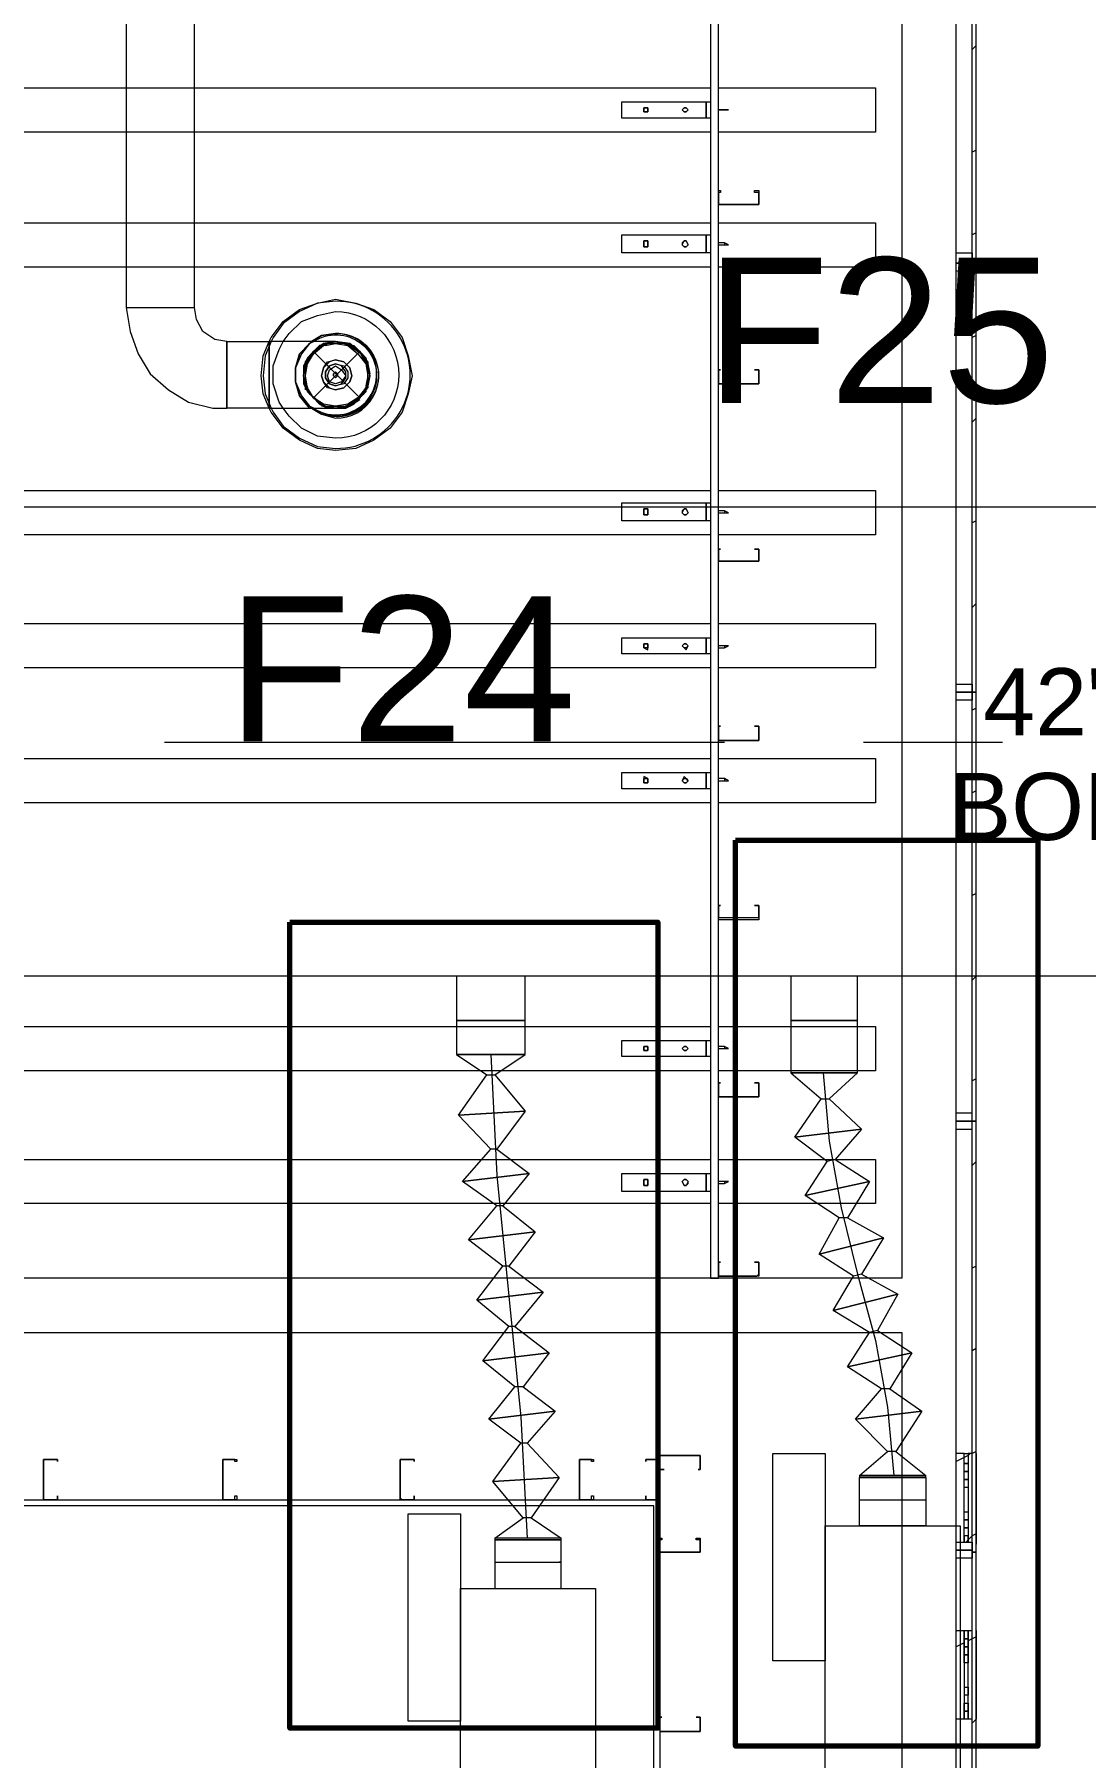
# Model space of a CAD drawing. Header units: metres. Extents: x 29 to 268, y -7 to 151.
# Drawn here: x 78.145 to 80.537, y 40.898 to 44.819 of the extents above; entities that cross this region are included whole.
import ezdxf

# ---------------------------------------------------------------- set-up
doc = ezdxf.new("R2010")
doc.units = ezdxf.units.M
doc.layers.add('HVAC - Ductos', color=5, linetype='Continuous', lineweight=50)
doc.layers.add('PDF2_Geometry', color=7, linetype='Continuous', true_color=0xaaaaaa)
doc.layers.add('PDF2_Text', color=7, linetype='Continuous')
doc.styles.add('PDF Arial-BoldMT-Identity-H', font='arial.ttf')
doc.styles.add('PDF Helvetica', font='')
doc.styles.get('PDF Helvetica').set_extended_font_data('Helvetica')

msp = doc.modelspace()

# ---------------------------------------------------------------- linework, layer by layer
at = {"layer": 'HVAC - Ductos', "lineweight": 0}
for points in [[(78.3539, 46.7597), (78.3539, 44.1976), (78.3585, 44.1976), (78.3677, 44.1976), (78.3769, 44.1976), (78.3952, 44.1976), (78.4135, 44.1976), (78.4319, 44.1976), (78.4502, 44.1976), (78.4685, 44.1976), (78.4869, 44.1976), (78.496, 44.1976), (78.5052, 44.1976), (78.5097, 44.1976), (78.5097, 46.7597)], [(78.3539, 44.1976), (78.3631, 44.1426), (78.3815, 44.0922), (78.4089, 44.0464), (78.4502, 44.0096), (78.496, 43.9822), (78.551, 43.9684), (78.5831, 43.9684)], [(78.3539, 44.1976), (78.3585, 44.1976), (78.3677, 44.1976), (78.3769, 44.1976), (78.3952, 44.1976), (78.4135, 44.1976), (78.4319, 44.1976)], [(78.4319, 44.1976), (78.4502, 44.1976), (78.4685, 44.1976), (78.4869, 44.1976), (78.496, 44.1976), (78.5052, 44.1976), (78.5097, 44.1976)], [(78.5831, 44.1197), (78.5556, 44.1242), (78.5281, 44.1426), (78.5143, 44.1701), (78.5097, 44.1976)], [(78.5831, 44.1197), (78.5831, 44.1151), (78.5831, 44.1105), (78.5831, 44.0968), (78.5831, 44.083), (78.5831, 44.0647), (78.5831, 44.0418)], [(78.6793, 43.9684), (78.6656, 44.0005), (78.661, 44.0418), (78.6656, 44.0876), (78.6793, 44.1197)], [(78.6839, 44.1197), (78.6702, 44.0876), (78.6656, 44.0418), (78.6702, 44.0005), (78.6839, 43.9684)], [(78.8306, 44.1197), (78.826, 44.1197), (78.8077, 44.1197), (78.7802, 44.1197), (78.7389, 44.1197), (78.6977, 44.1197), (78.6793, 44.1197), (78.6793, 44.1151), (78.6793, 44.1105), (78.6793, 44.0968), (78.6793, 44.083), (78.6793, 44.0647), (78.6793, 44.0418), (78.6793, 44.0234), (78.6793, 44.0051), (78.6793, 43.9914), (78.6793, 43.9776), (78.6793, 43.9684), (78.7252, 43.9684), (78.7619, 43.9684), (78.7939, 43.9684), (78.8169, 43.9684), (78.8306, 43.9684)], [(78.6793, 43.9684), (78.6793, 43.9776), (78.6793, 43.9914), (78.6793, 44.0051), (78.6793, 44.0234), (78.6793, 44.0418), (78.6793, 44.0647), (78.6793, 44.083), (78.6793, 44.0968), (78.6793, 44.1105), (78.6793, 44.1151), (78.6793, 44.1197)], [(78.7115, 43.9684), (78.7023, 43.9822), (78.6885, 44.0234), (78.6885, 44.0647), (78.7023, 44.1014), (78.7115, 44.1197)], [(78.7619, 44.0738), (78.7802, 44.0968), (78.7619, 44.0738), (78.7619, 44.0693), (78.7573, 44.0418), (78.7619, 44.0234), (78.7665, 44.0051), (78.7802, 43.9914), (78.7939, 43.9776), (78.8123, 43.973), (78.8306, 43.9684), (78.8489, 43.973), (78.8673, 43.9776), (78.8856, 43.9914), (78.8948, 44.0051), (78.9039, 44.0234), (78.9039, 44.0418), (78.9039, 44.0647), (78.8948, 44.0784), (78.8856, 44.0968), (78.8673, 44.1059), (78.8489, 44.1151), (78.8306, 44.1151), (78.8123, 44.1151), (78.826, 44.1197), (78.8306, 44.1197), (78.8535, 44.1151), (78.8719, 44.1105), (78.8856, 44.0968), (78.8994, 44.083), (78.9039, 44.0647), (78.9085, 44.0418)], [(78.8123, 44.1151), (78.7939, 44.1105)], [(78.7939, 44.1059), (78.8123, 44.1151)], [(78.7985, 44.1105), (78.8031, 44.1151), (78.8077, 44.1151)], [(78.8077, 44.1105), (78.8306, 44.1151), (78.8581, 44.1105)], [(78.826, 44.1197), (78.8306, 44.1197), (78.8535, 44.1151), (78.8581, 44.1151), (78.8627, 44.1151), (78.8627, 44.1105), (78.8719, 44.1105), (78.8856, 44.0968), (78.8994, 44.083), (78.8994, 44.0738), (78.9039, 44.0738), (78.9039, 44.0693), (78.9039, 44.0647), (78.9085, 44.0418), (78.9039, 44.0234), (78.9039, 44.0142)], [(78.8627, 43.9776), (78.8856, 43.9914), (78.8994, 44.0142), (78.9039, 44.0142), (78.9085, 44.0418), (78.9039, 44.0738), (78.8856, 44.0968), (78.8627, 44.1151), (78.8306, 44.1197), (78.8581, 44.1151), (78.8627, 44.1105), (78.8856, 44.0968), (78.8994, 44.0738), (78.9039, 44.0693), (78.9085, 44.0464)], [(78.8306, 44.1197), (78.8306, 44.1197)], [(78.8581, 44.1151), (78.8627, 44.1151), (78.8627, 44.1105)], [(78.7665, 44.083), (78.7573, 44.0647)], [(78.7619, 44.0647), (78.7665, 44.0784)], [(78.7619, 44.0738), (78.7619, 44.0738)], [(78.7665, 44.0738), (78.7802, 44.0968), (78.8031, 44.1105)], [(78.7802, 44.0968), (78.7665, 44.083)], [(78.7665, 44.0784), (78.7802, 44.0968)], [(78.7939, 44.1105), (78.7802, 44.0968)], [(78.7802, 44.0968), (78.7939, 44.1059)], [(78.8627, 44.1105), (78.8856, 44.0968), (78.8994, 44.0738)], [(78.8994, 44.0738), (78.9039, 44.0738), (78.9039, 44.0693)], [(78.5831, 44.0418), (78.5831, 44.0234), (78.5831, 44.0051), (78.5831, 43.9914), (78.5831, 43.9776), (78.5831, 43.9684)], [(78.7573, 44.0647), (78.7573, 44.0418)], [(78.7573, 44.0418), (78.7619, 44.0647)], [(78.7619, 44.0096), (78.7619, 44.0142), (78.7619, 44.0188), (78.7573, 44.0418), (78.7573, 44.0234), (78.7665, 44.0051), (78.7802, 43.9914), (78.7939, 43.9776), (78.8123, 43.9684), (78.826, 43.9684), (78.8306, 43.9684), (78.8535, 43.9684), (78.8719, 43.9776), (78.8856, 43.9914), (78.8994, 44.0051), (78.9039, 44.0234), (78.9085, 44.0418), (78.9039, 44.0188)], [(78.8994, 44.0693), (78.9039, 44.0418), (78.8994, 44.0188)], [(78.8031, 43.9776), (78.7802, 43.9914), (78.7665, 44.0142)], [(78.8994, 44.0142), (78.8994, 44.0051), (78.8856, 43.9914), (78.8719, 43.9776), (78.8627, 43.973), (78.8581, 43.973), (78.8535, 43.9684), (78.8306, 43.9684), (78.826, 43.9684)], [(78.8994, 44.0096), (78.8856, 43.9914), (78.9039, 44.0142)], [(78.8856, 43.9868), (78.8627, 43.973), (78.8581, 43.973), (78.8306, 43.9684), (78.8077, 43.973), (78.8031, 43.973), (78.7985, 43.973)], [(78.8306, 43.9684), (78.8031, 43.973), (78.8306, 43.9684)], [(78.8581, 43.973), (78.8306, 43.9684), (78.8627, 43.973), (78.8856, 43.9914)], [(78.8627, 43.973), (78.8581, 43.973)], [(79.8665, 42.6759), (79.8665, 42.5751), (79.8756, 42.5751), (79.8893, 42.5751), (79.9031, 42.5751), (79.9215, 42.5751), (79.9398, 42.5751), (79.9627, 42.5751), (79.9811, 42.5751), (79.9948, 42.5751), (80.0085, 42.5751), (80.0131, 42.5751), (80.0177, 42.5751), (80.0177, 42.6759)], [(79.8711, 42.6759), (79.8711, 42.6759)], [(79.8985, 42.6759), (79.8939, 42.6759), (79.8893, 42.6759), (79.8802, 42.6759), (79.8756, 42.6759)], [(79.9169, 42.6759), (79.9077, 42.6759), (79.9031, 42.6759)], [(79.9581, 42.6759), (79.9398, 42.6759), (79.9261, 42.6759)], [(79.9765, 42.6759), (79.9719, 42.6759), (79.9673, 42.6759)], [(79.9902, 42.6759), (79.9811, 42.6759)], [(80.0039, 42.6759), (79.9994, 42.6759), (79.9948, 42.6759)], [(80.0131, 42.6759), (80.0085, 42.6759)], [(79.1927, 42.4513), (79.2615, 42.3688), (79.1102, 42.3596), (79.1744, 42.4513), (79.1927, 42.4513), (79.2615, 42.4972), (79.2615, 42.5751), (79.2569, 42.5751), (79.2477, 42.5751), (79.2385, 42.5751), (79.2202, 42.5751), (79.2019, 42.5751), (79.1835, 42.5751), (79.1652, 42.5751), (79.1469, 42.5751), (79.1285, 42.5751), (79.1148, 42.5751), (79.1102, 42.5751), (79.1056, 42.5751), (79.1056, 42.4972), (79.2615, 42.4972), (79.1056, 42.4972), (79.1744, 42.4513)], [(79.9535, 42.3963), (80.0269, 42.3276), (79.8756, 42.3093), (79.9352, 42.3963), (79.9535, 42.3963), (80.0177, 42.4559), (80.0177, 42.5751), (80.0131, 42.5751), (80.0085, 42.5751), (79.9948, 42.5751), (79.9811, 42.5751), (79.9627, 42.5751), (79.9398, 42.5751), (79.9215, 42.5751), (79.9031, 42.5751), (79.8893, 42.5751), (79.8756, 42.5751), (79.8665, 42.5751), (79.8665, 42.4559), (80.0177, 42.4559), (79.8665, 42.4559), (79.9352, 42.3963)], [(79.1835, 42.4972), (79.1973, 42.2222), (79.2248, 41.9472), (79.2523, 41.6722), (79.2661, 41.3971)], [(79.9398, 42.4559), (79.9535, 42.3001), (79.9811, 42.1488), (80.0177, 41.9976), (80.0589, 41.8463), (80.0865, 41.6951), (80.1002, 41.5392)], [(79.1973, 42.2817), (79.2706, 42.2267), (79.1193, 42.2084), (79.1835, 42.2817), (79.1102, 42.3596), (79.2615, 42.3688), (79.1973, 42.2817), (79.1835, 42.2817)], [(79.9673, 42.2588), (80.0452, 42.2084), (79.8985, 42.1763), (79.9489, 42.2542), (79.8756, 42.3093), (80.0269, 42.3276), (79.9673, 42.2588), (79.9489, 42.2542)], [(79.2111, 42.1534), (79.2843, 42.0938), (79.1331, 42.0755), (79.1973, 42.1534), (79.1193, 42.2084), (79.2706, 42.2267), (79.2111, 42.1534), (79.1973, 42.1534)], [(79.9948, 42.1259), (80.0773, 42.08), (79.9306, 42.0434), (79.9765, 42.1259), (79.8985, 42.1763), (80.0452, 42.2084), (79.9948, 42.1259), (79.9765, 42.1259)], [(79.2248, 42.0159), (79.3027, 41.9563), (79.1515, 41.938), (79.2111, 42.0159), (79.1331, 42.0755), (79.2843, 42.0938), (79.2248, 42.0159), (79.2111, 42.0159)], [(80.0269, 41.9976), (80.1094, 41.9517), (79.9627, 41.9151), (80.0085, 41.993), (79.9306, 42.0434), (80.0773, 42.08), (80.0269, 41.9976), (80.0085, 41.993)], [(79.2385, 41.8784), (79.3165, 41.8188), (79.1652, 41.8005), (79.2248, 41.8784), (79.1515, 41.938), (79.3027, 41.9563), (79.2385, 41.8784), (79.2248, 41.8784)], [(80.0635, 41.8693), (80.1415, 41.8188), (79.9948, 41.7867), (80.0452, 41.8647), (79.9627, 41.9151), (80.1094, 41.9517), (80.0635, 41.8693), (80.0452, 41.8647)], [(79.2569, 41.7409), (79.3302, 41.6859), (79.1789, 41.6676), (79.2385, 41.7409), (79.1652, 41.8005), (79.3165, 41.8188), (79.2569, 41.7409), (79.2385, 41.7409)], [(80.0911, 41.7363), (80.1644, 41.6859), (80.0131, 41.6676), (80.0727, 41.7363), (79.9948, 41.7867), (80.1415, 41.8188), (80.0911, 41.7363), (80.0727, 41.7363)], [(79.2661, 41.6126), (79.3393, 41.5346), (79.1881, 41.5255), (79.2523, 41.6126), (79.1789, 41.6676), (79.3302, 41.6859), (79.2661, 41.6126), (79.2523, 41.6126)], [(80.1048, 41.5943), (80.1735, 41.5392), (80.0223, 41.5392), (80.0865, 41.5943), (80.0131, 41.6676), (80.1644, 41.6859), (80.1048, 41.5943), (80.0865, 41.5943)], [(79.2752, 41.443), (79.3439, 41.3971), (79.1927, 41.3971), (79.2569, 41.443), (79.1881, 41.5255), (79.3393, 41.5346), (79.2752, 41.443), (79.2569, 41.443)], [(80.0223, 41.5392), (80.0269, 41.5392), (80.0452, 41.5392), (80.0681, 41.5392), (80.1002, 41.5392), (80.1277, 41.5392), (80.1507, 41.5392), (80.1689, 41.5392), (80.1735, 41.5392)], [(80.0223, 41.4843), (80.0269, 41.4843), (80.0315, 41.4843), (80.0452, 41.4843), (80.0589, 41.4843), (80.0773, 41.4843), (80.1002, 41.4843), (80.1185, 41.4843), (80.1369, 41.4843), (80.1507, 41.4843), (80.1644, 41.4843), (80.1735, 41.4843)], [(80.0452, 41.4843), (80.0635, 41.4843), (80.0773, 41.4843), (80.1002, 41.4843), (80.1185, 41.4843), (80.1369, 41.4843), (80.1507, 41.4843)], [(80.1598, 41.4843), (80.1644, 41.4843)], [(80.1735, 41.4843), (80.1735, 41.4843)], [(79.3439, 41.2826), (79.3439, 41.3421), (79.3439, 41.3926), (79.3439, 41.3971), (79.3393, 41.3971), (79.3211, 41.3971), (79.2981, 41.3971), (79.2661, 41.3971), (79.2385, 41.3971), (79.2111, 41.3971), (79.1973, 41.3971), (79.1927, 41.3971)], [(79.3439, 41.3971), (79.3393, 41.3971), (79.3211, 41.3971), (79.2981, 41.3971), (79.2661, 41.3971), (79.2385, 41.3971), (79.2111, 41.3971), (79.1973, 41.3971), (79.1927, 41.3971), (79.1927, 41.3926), (79.1973, 41.3926), (79.2156, 41.3926), (79.2385, 41.3926), (79.2661, 41.3926), (79.2935, 41.3926), (79.3211, 41.3926), (79.3348, 41.3926), (79.3439, 41.3926), (79.3348, 41.3926), (79.3211, 41.3926), (79.2935, 41.3926), (79.2661, 41.3926), (79.2385, 41.3926), (79.2156, 41.3926), (79.1973, 41.3926), (79.1927, 41.3926), (79.1927, 41.3421), (79.1927, 41.2826), (79.2019, 41.2826), (79.2156, 41.2826), (79.2293, 41.2826), (79.2477, 41.2826), (79.2661, 41.2826), (79.2843, 41.2826), (79.2981, 41.2826), (79.3165, 41.2826), (79.3256, 41.2826), (79.3348, 41.2826), (79.3393, 41.2826)], [(79.1927, 41.3421), (79.2019, 41.3421), (79.2156, 41.3421), (79.2293, 41.3421), (79.2477, 41.3421), (79.2661, 41.3421), (79.2889, 41.3421), (79.3073, 41.3421), (79.3211, 41.3421), (79.3348, 41.3421), (79.3393, 41.3421), (79.3439, 41.3421), (79.3393, 41.3421)], [(79.2156, 41.3421), (79.2293, 41.3421), (79.2477, 41.3421), (79.2661, 41.3421), (79.2843, 41.3421), (79.3027, 41.3421), (79.3211, 41.3421)]]:
    msp.add_lwpolyline(points, dxfattribs=at)
for points in [[(78.5831, 44.1197), (78.6793, 44.1197), (78.6839, 44.1288), (78.7115, 44.1655), (78.7481, 44.193), (78.7893, 44.2068), (78.8306, 44.2159), (78.8765, 44.2068), (78.9177, 44.193), (78.9543, 44.1655), (78.9819, 44.1288), (78.9956, 44.0876), (79.0048, 44.0418), (78.9956, 44.0005), (78.9819, 43.9593), (78.9543, 43.9226), (78.9177, 43.8951), (78.8765, 43.8768), (78.8306, 43.8722), (78.7893, 43.8768), (78.7481, 43.8951), (78.7115, 43.9226), (78.6839, 43.9593), (78.6793, 43.9684), (78.5831, 43.9684), (78.5831, 43.9776), (78.5831, 43.9914), (78.5831, 44.0051), (78.5831, 44.0234), (78.5831, 44.0418), (78.5831, 44.0647), (78.5831, 44.083), (78.5831, 44.0968), (78.5831, 44.1105), (78.5831, 44.1151)], [(78.7481, 43.9959), (78.7389, 44.028), (78.7389, 44.0601), (78.7481, 44.0922), (78.771, 44.1151), (78.7756, 44.1197), (78.771, 44.1151), (78.7802, 44.1197), (78.771, 44.1151), (78.7527, 44.0922), (78.7389, 44.0601), (78.7389, 44.028), (78.7527, 43.9959), (78.771, 43.973), (78.7802, 43.9684), (78.771, 43.973), (78.7527, 43.9959), (78.7389, 44.028), (78.7389, 44.0601), (78.7527, 44.0922), (78.771, 44.1151), (78.7481, 44.0922), (78.7389, 44.0601), (78.7389, 44.028), (78.7481, 43.9959), (78.771, 43.9684), (78.7756, 43.9684), (78.771, 43.9684)], [(78.8031, 43.9776), (78.7802, 43.9914), (78.7665, 44.0142), (78.7619, 44.0418), (78.7665, 44.0693), (78.7802, 44.0922), (78.8031, 44.1105), (78.8306, 44.1151), (78.8581, 44.1105), (78.881, 44.0922), (78.8994, 44.0693), (78.9039, 44.0418), (78.8994, 44.0142), (78.881, 43.9914), (78.8581, 43.9776), (78.8306, 43.973)], [(78.8306, 44.138), (78.7985, 44.1334), (78.7756, 44.1197), (78.7985, 44.1334)], [(78.8031, 44.1151), (78.7802, 44.0968), (78.8031, 44.1151), (78.8306, 44.1197)], [(78.7573, 44.0418), (78.7619, 44.0142), (78.7802, 43.9914), (78.8031, 43.973), (78.7802, 43.9914), (78.7619, 44.0142), (78.7573, 44.0418), (78.7619, 44.0738)], [(78.8169, 44.0142), (78.8306, 44.0096), (78.8123, 44.0142), (78.8031, 44.028), (78.7985, 44.0418), (78.8031, 44.0601), (78.8123, 44.0738), (78.8306, 44.0784), (78.8169, 44.0738), (78.8031, 44.0601), (78.7985, 44.0418), (78.8031, 44.028)], [(78.8489, 44.0738), (78.8306, 44.0784), (78.8489, 44.0738), (78.8627, 44.0601), (78.8673, 44.0418), (78.8627, 44.028), (78.8489, 44.0142), (78.8306, 44.0096), (78.8489, 44.0142), (78.8627, 44.028), (78.8673, 44.0418), (78.8627, 44.0601)], [(78.8169, 44.0234), (78.8306, 44.0188), (78.8169, 44.0234), (78.8077, 44.0372), (78.8077, 44.0509), (78.8169, 44.0647), (78.8306, 44.0693), (78.8169, 44.0647), (78.8077, 44.0509), (78.8077, 44.0372)], [(78.8169, 44.028), (78.8123, 44.0418), (78.8169, 44.0555), (78.8306, 44.0647), (78.8443, 44.0555), (78.8535, 44.0418), (78.8443, 44.028), (78.8306, 44.0234)], [(78.826, 44.0418), (78.8306, 44.0372), (78.826, 44.0418), (78.826, 44.0464), (78.8306, 44.0509), (78.826, 44.0464)], [(78.8443, 44.0647), (78.8306, 44.0693), (78.8489, 44.0647), (78.8581, 44.0509), (78.8581, 44.0372), (78.8489, 44.0234), (78.8306, 44.0188), (78.8443, 44.0234), (78.8535, 44.0372), (78.8535, 44.0509)], [(78.8352, 44.0464), (78.8306, 44.0509), (78.8352, 44.0464), (78.8352, 44.0418), (78.8306, 44.0372), (78.8352, 44.0418)], [(78.8994, 44.0096), (78.9039, 44.0142), (78.9039, 44.0188), (78.9039, 44.0142)], [(81.6357, 42.6759), (76.076, 42.6759), (76.076, 43.7438), (81.6357, 43.7438)], [(79.1056, 42.5751), (79.1102, 42.5751), (79.1148, 42.5751), (79.1285, 42.5751), (79.1469, 42.5751), (79.1652, 42.5751), (79.1835, 42.5751), (79.2019, 42.5751), (79.2202, 42.5751), (79.2385, 42.5751), (79.2477, 42.5751), (79.2569, 42.5751), (79.2615, 42.5751), (79.2615, 42.6759), (79.2569, 42.6759), (79.2477, 42.6759), (79.2385, 42.6759), (79.2202, 42.6759), (79.2019, 42.6759), (79.1835, 42.6759), (79.1652, 42.6759), (79.1469, 42.6759), (79.1285, 42.6759), (79.1148, 42.6759), (79.1102, 42.6759), (79.1056, 42.6759)], [(79.1056, 42.4972), (79.1102, 42.4972), (79.1148, 42.4972), (79.1285, 42.4972), (79.1469, 42.4972), (79.1652, 42.4972), (79.1835, 42.4972), (79.2019, 42.4972), (79.2202, 42.4972), (79.2385, 42.4972), (79.2477, 42.4972), (79.2569, 42.4972), (79.2615, 42.4972), (79.2569, 42.4972), (79.2477, 42.4972), (79.2385, 42.4972), (79.2202, 42.4972), (79.2019, 42.4972), (79.1835, 42.4972), (79.1652, 42.4972), (79.1469, 42.4972), (79.1285, 42.4972), (79.1148, 42.4972), (79.1102, 42.4972)], [(79.8665, 42.4559), (79.8756, 42.4559), (79.8893, 42.4559), (79.9031, 42.4559), (79.9215, 42.4559), (79.9398, 42.4559), (79.9627, 42.4559), (79.9811, 42.4559), (79.9948, 42.4559), (80.0085, 42.4559), (80.0131, 42.4559), (80.0177, 42.4559), (80.0131, 42.4559), (80.0085, 42.4559), (79.9948, 42.4559), (79.9811, 42.4559), (79.9627, 42.4559), (79.9398, 42.4559), (79.9215, 42.4559), (79.9031, 42.4559), (79.8893, 42.4559), (79.8756, 42.4559)], [(79.8252, 41.5897), (79.9443, 41.5897), (79.9443, 41.1176), (79.8252, 41.1176)], [(80.0223, 41.4843), (80.0223, 41.5346), (80.0315, 41.5346), (80.0452, 41.5346), (80.0681, 41.5346), (80.1002, 41.5346), (80.1277, 41.5346), (80.1507, 41.5346), (80.1689, 41.5346), (80.1735, 41.5346), (80.1735, 41.5392), (80.1689, 41.5392), (80.1507, 41.5392), (80.1277, 41.5392), (80.1002, 41.5392), (80.0681, 41.5392), (80.0452, 41.5392), (80.0269, 41.5392), (80.0223, 41.5392), (80.0223, 41.5346), (80.0315, 41.5346), (80.0452, 41.5346), (80.0681, 41.5346), (80.1002, 41.5346), (80.1277, 41.5346), (80.1507, 41.5346), (80.1689, 41.5346), (80.1735, 41.5346), (80.1735, 41.4843), (80.1735, 41.4246), (80.1689, 41.4246), (80.1598, 41.4246), (80.1461, 41.4246), (80.1323, 41.4246), (80.1139, 41.4246), (80.1002, 41.4246), (80.0773, 41.4246), (80.0589, 41.4246), (80.0452, 41.4246), (80.0315, 41.4246), (80.0269, 41.4246), (80.0223, 41.4246)], [(80.1735, 41.5346), (80.1689, 41.5346), (80.1644, 41.5346), (80.1507, 41.5346), (80.1369, 41.5346), (80.1185, 41.5346), (80.1002, 41.5346), (80.0773, 41.5346), (80.0635, 41.5346), (80.0452, 41.5346), (80.0361, 41.5346), (80.0269, 41.5346), (80.0223, 41.5346), (80.0269, 41.5346), (80.0361, 41.5346), (80.0452, 41.5346), (80.0635, 41.5346), (80.0773, 41.5346), (80.1002, 41.5346), (80.1185, 41.5346), (80.1369, 41.5346), (80.1507, 41.5346), (80.1644, 41.5346), (80.1689, 41.5346)], [(78.9956, 41.4521), (79.1148, 41.4521), (79.1148, 40.98), (78.9956, 40.98)], [(80.2515, 41.4246), (80.2515, 40.5126), (79.9443, 40.5126), (79.9443, 41.4246)], [(79.3439, 41.3926), (79.3393, 41.3926), (79.3302, 41.3926), (79.3211, 41.3926), (79.3027, 41.3926), (79.2843, 41.3926), (79.2661, 41.3926), (79.2477, 41.3926), (79.2293, 41.3926), (79.2156, 41.3926), (79.2019, 41.3926), (79.1973, 41.3926), (79.1927, 41.3926), (79.1973, 41.3926), (79.2019, 41.3926), (79.2156, 41.3926), (79.2293, 41.3926), (79.2477, 41.3926), (79.2661, 41.3926), (79.2843, 41.3926), (79.3027, 41.3926), (79.3211, 41.3926), (79.3302, 41.3926), (79.3393, 41.3926)], [(79.4219, 41.2826), (79.4219, 40.3751), (79.1148, 40.3751), (79.1148, 41.2826)]]:
    msp.add_lwpolyline(points, close=True, dxfattribs=at)
for points in [[(78.6839, 43.9684), (78.6885, 43.9593), (78.7115, 43.9272), (78.7481, 43.8996), (78.7893, 43.8813), (78.8306, 43.8768, 1.013803), (78.8306, 44.2114), (78.7893, 44.2068), (78.7481, 44.1884), (78.7115, 44.1609), (78.6885, 44.1288), (78.6839, 44.1197)], [(78.7115, 44.1197), (78.7252, 44.138), (78.7527, 44.1655), (78.7893, 44.1792), (78.8306, 44.1884, -0.994118), (78.8306, 43.8996), (78.7893, 43.9042), (78.7527, 43.9226), (78.7252, 43.9501), (78.7115, 43.9684)]]:
    msp.add_lwpolyline(points, format="xyb", dxfattribs=at)
msp.add_lwpolyline([(78.7756, 43.9684), (78.7985, 43.9547), (78.8306, 43.9455, 1.018343), (78.8306, 44.138), (78.7985, 44.1334), (78.7802, 44.1197, -1.35247), (78.8306, 43.9501), (78.7985, 43.9547), (78.7802, 43.9684, 1.352466), (78.8306, 44.138, -1.419559)], format="xyb", close=True, dxfattribs=at)
at = {"layer": 'PDF2_Geometry', "lineweight": 0}
for points in [[(76.6031, 40.98), (76.5664, 40.98), (76.5664, 41.8647), (76.5664, 40.398), (76.4427, 40.398), (76.4427, 45.2838), (76.5664, 45.2838), (76.5664, 46.0722), (76.9698, 46.0722), (76.9698, 41.9884), (76.9835, 41.9884), (76.9835, 46.0722), (79.6831, 46.0722), (79.6831, 41.9884), (79.7015, 41.9884), (79.7015, 46.0722)], [(76.5664, 41.8647), (80.1185, 41.8647), (80.1185, 40.398), (80.1185, 36.1859), (80.1185, 40.398), (80.2423, 40.398), (80.2423, 45.2838)], [(80.1185, 45.2838), (80.1185, 41.9884), (76.5664, 41.9884), (76.5664, 45.2838)], [(80.2423, 42.3276), (80.2789, 42.3276), (80.2789, 42.3459), (80.2789, 43.3222), (80.2881, 43.3222), (80.2881, 44.2984), (80.2789, 44.2984), (80.2789, 45.2792), (80.2881, 45.2792)], [(80.2789, 39.4538), (80.2881, 39.4538), (80.2881, 40.3889), (80.2881, 39.4538), (80.2789, 39.4538), (80.2789, 40.3889), (80.2881, 40.3889), (80.2881, 41.3651), (80.2789, 41.3651), (80.2789, 42.3459), (80.2881, 42.3459), (80.2881, 43.3222), (80.2789, 43.3222), (80.2789, 44.2984), (80.2881, 44.2984), (80.2881, 45.2792)], [(80.2881, 44.7934), (80.2789, 44.7843)], [(76.9835, 44.6972), (79.6831, 44.6972)], [(79.7015, 44.6972), (80.0589, 44.6972), (80.0589, 44.5964), (79.7015, 44.5964)], [(79.6739, 44.6514), (79.6739, 44.6514)], [(79.6739, 44.6376), (79.6739, 44.6422)], [(79.7152, 44.6468), (79.7015, 44.6468), (79.7152, 44.6468)], [(79.7244, 44.6468), (79.7152, 44.6468), (79.7244, 44.6468)], [(79.7152, 44.6468), (79.7152, 44.6468)], [(79.6831, 44.5964), (76.9835, 44.5964)], [(80.2881, 44.5551), (80.2789, 44.5505)], [(79.7015, 44.4314), (79.7015, 44.4314)], [(79.7015, 44.4314), (79.7015, 44.4314)], [(76.9835, 44.3901), (79.6831, 44.3901)], [(79.7015, 44.3901), (80.0589, 44.3901), (80.0589, 44.2892), (79.7015, 44.2892)], [(79.6739, 44.3443), (79.6739, 44.3488)], [(80.2881, 44.3672), (80.2789, 44.3626)], [(79.6739, 44.3351), (79.6739, 44.3397)], [(79.7015, 44.3397), (79.7152, 44.3397), (79.7244, 44.3397), (79.7152, 44.3443), (79.7015, 44.3443)], [(79.7152, 44.3443), (79.7152, 44.3397)], [(80.2423, 44.3214), (80.2789, 44.3214), (80.2789, 44.2984), (80.2789, 44.2801), (80.2423, 44.2801)], [(79.6831, 44.2892), (76.9835, 44.2892)], [(80.2423, 44.2984), (80.2789, 44.2984), (80.2423, 44.2984)], [(80.2881, 44.1334), (80.2789, 44.1288)], [(79.7061, 44.0555), (79.7061, 44.0555)], [(79.7839, 44.0555), (79.7839, 44.0555)], [(80.2881, 43.9455), (80.2789, 43.9364)], [(76.9835, 43.7805), (79.6831, 43.7805)], [(79.7015, 43.7805), (80.0589, 43.7805), (80.0589, 43.6797), (79.7015, 43.6797)], [(79.6739, 43.7346), (79.6739, 43.7392)], [(79.6739, 43.7255), (79.6739, 43.73)], [(79.7015, 43.73), (79.7152, 43.73), (79.7244, 43.73), (79.7152, 43.7346), (79.7015, 43.7346)], [(79.7152, 43.7346), (79.7152, 43.73)], [(80.2881, 43.7118), (80.2789, 43.7072)], [(79.6831, 43.6797), (76.9835, 43.6797)], [(79.7061, 43.6476), (79.7061, 43.6476)], [(79.7839, 43.6476), (79.7839, 43.6476)], [(79.7015, 43.6201), (79.7015, 43.6201)], [(79.7015, 43.6201), (79.7015, 43.6201)], [(80.2881, 43.5238), (80.2789, 43.5147)], [(76.9835, 43.478), (79.6831, 43.478)], [(79.7015, 43.478), (80.0589, 43.478), (80.0589, 43.3772), (79.7015, 43.3772)], [(79.6739, 43.4322), (79.6739, 43.4322)], [(79.6739, 43.4184), (79.6739, 43.423)], [(79.7015, 43.423), (79.7152, 43.423), (79.7244, 43.4276), (79.7152, 43.4276), (79.7015, 43.4276)], [(79.7152, 43.4276), (79.7152, 43.423)], [(79.6831, 43.3772), (76.9835, 43.3772)], [(80.2423, 43.3405), (80.2789, 43.3405), (80.2789, 43.3222), (80.2423, 43.3222), (80.2789, 43.3222), (80.2789, 43.3038), (80.2423, 43.3038)], [(80.2881, 43.2855), (80.2789, 43.2809)], [(79.7015, 43.2122), (79.7015, 43.2122)], [(79.7015, 43.2122), (79.7015, 43.2122)], [(79.7061, 43.2443), (79.7061, 43.2443)], [(79.7839, 43.2443), (79.7839, 43.2443)], [(76.9835, 43.1709), (79.6831, 43.1709)], [(79.7152, 43.2076), (78.441, 43.2076)], [(79.7015, 43.1709), (80.0589, 43.1709), (80.0589, 43.0701), (79.7015, 43.0701)], [(80.3477, 43.2076), (80.0315, 43.2076)], [(79.6739, 43.1251), (79.6739, 43.1297)], [(79.6739, 43.1159), (79.6739, 43.1159)], [(79.7015, 43.1205), (79.7152, 43.1205), (79.7244, 43.1205), (79.7152, 43.1251), (79.7015, 43.1251)], [(79.7152, 43.1251), (79.7152, 43.1205)], [(80.2881, 43.0976), (80.2789, 43.093)], [(79.6831, 43.0701), (76.9835, 43.0701)], [(80.2881, 42.8639), (80.2789, 42.8593)], [(79.7061, 42.8363), (79.7061, 42.8363)], [(79.7839, 42.8363), (79.7839, 42.8363)], [(79.7015, 42.8088), (79.7015, 42.8088)], [(80.2881, 42.6759), (80.2789, 42.6667)], [(76.9835, 42.5613), (79.6831, 42.5613)], [(79.7015, 42.5613), (80.0589, 42.5613), (80.0589, 42.4605), (79.7015, 42.4605)], [(79.6739, 42.5155), (79.6739, 42.5201)], [(79.6739, 42.5063), (79.6739, 42.5063)], [(79.7015, 42.5109), (79.7152, 42.5109), (79.7244, 42.5109), (79.7152, 42.5155), (79.7015, 42.5155)], [(79.7152, 42.5155), (79.7152, 42.5109)], [(79.6831, 42.4605), (76.9835, 42.4605)], [(79.7061, 42.433), (79.7061, 42.433)], [(79.7839, 42.433), (79.7839, 42.433)], [(80.2881, 42.4422), (80.2789, 42.4376)], [(79.7015, 42.4009), (79.7015, 42.4009)], [(79.7015, 42.4009), (79.7015, 42.4009)], [(80.2789, 40.3889), (80.2423, 40.3889), (80.2789, 40.3889), (80.2789, 41.3651), (80.2881, 41.3651), (80.2881, 42.3459), (80.2789, 42.3459), (80.2789, 42.3642), (80.2423, 42.3642)], [(80.2423, 42.3459), (80.2789, 42.3459), (80.2423, 42.3459)], [(76.9835, 42.2588), (79.6831, 42.2588)], [(79.7015, 42.2588), (80.0589, 42.2588), (80.0589, 42.158), (79.7015, 42.158)], [(80.2881, 42.2542), (80.2789, 42.2451)], [(79.6739, 42.2084), (79.6739, 42.213)], [(79.6739, 42.1992), (79.6739, 42.2038)], [(79.7015, 42.2038), (79.7152, 42.2038), (79.7244, 42.2084), (79.7152, 42.2084), (79.7015, 42.2084)], [(79.7152, 42.2084), (79.7152, 42.2038)], [(79.6831, 42.158), (76.9835, 42.158)], [(79.7061, 42.0251), (79.7061, 42.0251)], [(79.7839, 42.0251), (79.7839, 42.0251)], [(80.2881, 42.0159), (80.2789, 42.0113)], [(80.2881, 41.828), (80.2789, 41.8234)], [(78.166, 41.5759), (78.166, 41.5759)], [(78.166, 41.5759), (78.166, 41.5759)], [(78.1981, 41.5713), (78.1981, 41.5713)], [(78.5739, 41.5759), (78.5739, 41.5759)], [(78.5739, 41.5759), (78.5739, 41.5759)], [(79.0093, 41.5713), (79.0093, 41.5713)], [(79.3852, 41.5759), (79.3852, 41.5759)], [(79.3852, 41.5759), (79.3852, 41.5759)], [(79.5365, 41.5713), (79.5365, 41.5713)], [(79.5685, 41.5759), (79.5685, 41.5759)], [(79.5685, 41.5759), (79.5685, 41.5759)], [(80.2881, 41.5943), (80.2789, 41.5897), (80.2698, 41.5897), (80.2698, 41.388), (80.2698, 41.4017), (80.2607, 41.4017), (80.2607, 41.388), (80.2607, 41.5897), (80.2423, 41.5897)], [(80.2744, 41.5897), (80.2698, 41.5851), (80.2607, 41.5805), (80.2423, 41.5713)], [(80.2881, 41.5897), (80.2881, 41.3834)], [(79.5777, 41.553), (79.5777, 41.553)], [(79.6556, 41.553), (79.6556, 41.553)], [(78.1981, 41.4934), (78.1981, 41.4934)], [(79.0093, 41.4934), (79.0093, 41.4934)], [(79.5365, 41.4934), (79.5365, 41.4934)], [(80.2607, 41.4567), (80.2698, 41.4567)], [(80.2698, 41.4567), (80.2698, 41.4384)], [(80.2698, 41.4384), (80.2607, 41.4384)], [(79.5685, 41.3971), (79.5731, 41.3971), (79.5731, 41.3926), (79.5685, 41.3926)], [(80.2423, 41.388), (80.2789, 41.388), (80.2789, 41.3697), (80.2789, 41.3513), (80.2423, 41.3513)], [(80.2423, 41.3697), (80.2789, 41.3697), (80.2423, 41.3697)], [(80.2881, 41.4063), (80.2789, 41.4017), (80.2698, 41.3926), (80.2652, 41.388)], [(79.5685, 41.3651), (79.5685, 41.3651)], [(79.6602, 41.3651), (79.6602, 41.3651)], [(79.6602, 41.3651), (79.6602, 41.3651)], [(80.2423, 41.1863), (80.2607, 41.1863), (80.2607, 40.9846), (80.2423, 40.9846)], [(80.2789, 40.9846), (80.2698, 40.9846), (80.2698, 41.1863), (80.2789, 41.1863)], [(80.2881, 41.1726), (80.2789, 41.168), (80.2698, 41.1634)], [(80.2881, 41.1863), (80.2881, 40.9846), (80.2789, 40.9755)], [(80.2607, 41.1588), (80.2423, 41.1496)], [(80.2607, 41.058), (80.2698, 41.058), (80.2698, 41.0397), (80.2607, 41.0397), (80.2607, 41.0213), (80.2698, 41.0213), (80.2698, 41.0397), (80.2607, 41.0397)], [(79.5731, 40.9892), (79.5731, 40.9892)], [(79.6511, 40.9892), (79.6511, 40.9892)], [(79.5685, 40.9571), (79.5685, 40.9571)]]:
    msp.add_lwpolyline(points, dxfattribs=at)
for points in [[(79.6831, 44.6284), (79.6739, 44.6284), (79.4815, 44.6284), (79.4815, 44.6651), (79.6739, 44.6651), (79.6831, 44.6651)], [(79.6739, 44.6284), (79.6739, 44.6651)], [(79.5411, 44.6468), (79.5411, 44.6514), (79.5319, 44.6514), (79.5319, 44.6468), (79.5319, 44.6422), (79.5411, 44.6422)], [(79.5319, 44.6468), (79.5319, 44.6514), (79.5411, 44.6514), (79.5411, 44.6468), (79.5411, 44.6422), (79.5319, 44.6422)], [(79.6327, 44.6468), (79.6281, 44.6514), (79.6235, 44.6514), (79.6189, 44.6468), (79.6235, 44.6422), (79.6281, 44.6422)], [(79.6189, 44.6468), (79.6235, 44.6514), (79.6281, 44.6514), (79.6327, 44.6468), (79.6281, 44.6422), (79.6235, 44.6422)], [(79.6739, 44.6468), (79.6739, 44.6514), (79.6739, 44.6468), (79.6739, 44.6422), (79.6739, 44.6376), (79.6739, 44.6422), (79.6739, 44.6468), (79.6739, 44.6514), (79.6739, 44.6468), (79.6739, 44.6422)], [(79.7061, 44.4634), (79.7061, 44.4588), (79.7015, 44.4588), (79.7015, 44.4314), (79.7885, 44.4314), (79.7931, 44.4314), (79.7931, 44.4588), (79.7839, 44.4588), (79.7839, 44.4634), (79.7931, 44.4634), (79.7931, 44.4314), (79.7885, 44.4314), (79.7015, 44.4314), (79.7015, 44.4634)], [(79.6831, 44.3214), (79.6739, 44.3214), (79.4815, 44.3214), (79.4815, 44.3626), (79.6739, 44.3626), (79.6831, 44.3626)], [(79.5411, 44.3397), (79.5411, 44.3488), (79.5319, 44.3488), (79.5319, 44.3443), (79.5319, 44.3397), (79.5319, 44.3351), (79.5411, 44.3351)], [(79.5319, 44.3397), (79.5319, 44.3488), (79.5411, 44.3488), (79.5411, 44.3397), (79.5411, 44.3351), (79.5319, 44.3351)], [(79.6327, 44.3397), (79.6281, 44.3488), (79.6235, 44.3488), (79.6189, 44.3443), (79.6189, 44.3397), (79.6235, 44.3351), (79.6281, 44.3351)], [(79.6189, 44.3397), (79.6235, 44.3488), (79.6281, 44.3488), (79.6327, 44.3397), (79.6281, 44.3351), (79.6235, 44.3351)], [(79.6739, 44.3214), (79.6739, 44.3626)], [(79.6739, 44.3397), (79.6739, 44.3488), (79.6739, 44.3397), (79.6739, 44.3351), (79.6739, 44.3397), (79.6739, 44.3488), (79.6739, 44.3397), (79.6739, 44.3351)], [(79.7015, 44.028), (79.7015, 44.0234), (79.7885, 44.0234), (79.7931, 44.0234), (79.7931, 44.028), (79.7931, 44.0555), (79.7839, 44.0555), (79.7931, 44.0555), (79.7931, 44.028), (79.7931, 44.0234), (79.7885, 44.0234), (79.7015, 44.0234), (79.7015, 44.028), (79.7015, 44.0555)], [(79.7061, 44.0555), (79.7015, 44.0555)], [(79.6831, 43.7118), (79.6739, 43.7118), (79.4815, 43.7118), (79.4815, 43.753), (79.6739, 43.753), (79.6831, 43.753)], [(79.5411, 43.73), (79.5411, 43.7392), (79.5319, 43.7392), (79.5319, 43.7346), (79.5319, 43.73), (79.5319, 43.7255), (79.5411, 43.7255)], [(79.5319, 43.73), (79.5319, 43.7392), (79.5411, 43.7392), (79.5411, 43.73), (79.5411, 43.7255), (79.5319, 43.7255)], [(79.6327, 43.73), (79.6281, 43.7392), (79.6235, 43.7392), (79.6189, 43.7346), (79.6189, 43.73), (79.6235, 43.7255), (79.6281, 43.7255)], [(79.6189, 43.73), (79.6235, 43.7392), (79.6281, 43.7392), (79.6327, 43.73), (79.6281, 43.7255), (79.6235, 43.7255)], [(79.6739, 43.7118), (79.6739, 43.753)], [(79.6739, 43.73), (79.6739, 43.7392), (79.6739, 43.73), (79.6739, 43.7255), (79.6739, 43.73), (79.6739, 43.7392), (79.6739, 43.73), (79.6739, 43.7255)], [(79.7015, 43.6201), (79.7885, 43.6201), (79.7931, 43.6201), (79.7931, 43.6476), (79.7839, 43.6476), (79.7931, 43.6476), (79.7931, 43.6201), (79.7885, 43.6201), (79.7015, 43.6201), (79.7015, 43.6476)], [(79.7061, 43.6476), (79.7015, 43.6476)], [(79.6831, 43.4093), (79.6739, 43.4093), (79.4815, 43.4093), (79.4815, 43.4459), (79.6739, 43.4459), (79.6831, 43.4459)], [(79.6739, 43.4093), (79.6739, 43.4459)], [(79.5411, 43.4276), (79.5411, 43.4322), (79.5319, 43.4322), (79.5319, 43.4276), (79.5319, 43.423), (79.5411, 43.4184)], [(79.5319, 43.4276), (79.5319, 43.4322), (79.5411, 43.4322), (79.5411, 43.4276), (79.5411, 43.423), (79.5319, 43.423)], [(79.6327, 43.4276), (79.6281, 43.4322), (79.6235, 43.4322), (79.6189, 43.4276), (79.6235, 43.423), (79.6281, 43.4184)], [(79.6189, 43.4276), (79.6235, 43.4322), (79.6281, 43.4322), (79.6327, 43.4276), (79.6281, 43.423), (79.6235, 43.423)], [(79.6739, 43.4276), (79.6739, 43.4322), (79.6739, 43.4276), (79.6739, 43.423), (79.6739, 43.4184), (79.6739, 43.423), (79.6739, 43.4276), (79.6739, 43.4322), (79.6739, 43.4276), (79.6739, 43.423)], [(79.7015, 43.2122), (79.7885, 43.2122), (79.7931, 43.2122), (79.7931, 43.2443), (79.7839, 43.2443), (79.7931, 43.2443), (79.7931, 43.2122), (79.7885, 43.2122), (79.7015, 43.2122), (79.7015, 43.2443)], [(79.7061, 43.2443), (79.7015, 43.2443)], [(79.6831, 43.1022), (79.6739, 43.1022), (79.4815, 43.1022), (79.4815, 43.1389), (79.6739, 43.1389), (79.6831, 43.1389)], [(79.6739, 43.1022), (79.6739, 43.1389)], [(79.5411, 43.1205), (79.5411, 43.1251), (79.5319, 43.1297), (79.5319, 43.1205), (79.5319, 43.1159), (79.5411, 43.1159)], [(79.5319, 43.1205), (79.5319, 43.1251), (79.5411, 43.1251), (79.5411, 43.1205), (79.5411, 43.1159), (79.5319, 43.1159)], [(79.6327, 43.1205), (79.6281, 43.1251), (79.6235, 43.1297), (79.6189, 43.1205), (79.6235, 43.1159), (79.6281, 43.1159)], [(79.6189, 43.1205), (79.6235, 43.1251), (79.6281, 43.1251), (79.6327, 43.1205), (79.6281, 43.1159), (79.6235, 43.1159)], [(79.6739, 43.1205), (79.6739, 43.1251), (79.6739, 43.1297), (79.6739, 43.1251), (79.6739, 43.1205), (79.6739, 43.1159), (79.6739, 43.1205), (79.6739, 43.1251), (79.6739, 43.1205), (79.6739, 43.1159)], [(79.7015, 42.8088), (79.7885, 42.8088), (79.7931, 42.8088), (79.7931, 42.8363), (79.7839, 42.8363), (79.7931, 42.8363), (79.7931, 42.8088), (79.7931, 42.8042), (79.7885, 42.8042), (79.7015, 42.8042), (79.7015, 42.8088), (79.7015, 42.8363)], [(79.7061, 42.8363), (79.7015, 42.8363)], [(79.6831, 42.4926), (79.6739, 42.4926), (79.4815, 42.4926), (79.4815, 42.5292), (79.6739, 42.5292), (79.6831, 42.5292)], [(79.5411, 42.5109), (79.5411, 42.5155), (79.5319, 42.5155), (79.5319, 42.5109), (79.5319, 42.5063), (79.5411, 42.5063)], [(79.5319, 42.5109), (79.5319, 42.5155), (79.5411, 42.5155), (79.5411, 42.5109), (79.5411, 42.5063), (79.5319, 42.5063)], [(79.6327, 42.5109), (79.6281, 42.5155), (79.6235, 42.5155), (79.6189, 42.5109), (79.6235, 42.5063), (79.6281, 42.5063)], [(79.6189, 42.5109), (79.6235, 42.5155), (79.6281, 42.5155), (79.6327, 42.5109), (79.6281, 42.5063), (79.6235, 42.5063)], [(79.6739, 42.4926), (79.6739, 42.5292)], [(79.6739, 42.5109), (79.6739, 42.5155), (79.6739, 42.5201), (79.6739, 42.5155), (79.6739, 42.5109), (79.6739, 42.5063), (79.6739, 42.5109), (79.6739, 42.5155), (79.6739, 42.5109), (79.6739, 42.5063)], [(79.7015, 42.4009), (79.7885, 42.4009), (79.7931, 42.4009), (79.7931, 42.433), (79.7839, 42.433), (79.7931, 42.433), (79.7931, 42.4009), (79.7885, 42.4009), (79.7015, 42.4009), (79.7015, 42.433)], [(79.7061, 42.433), (79.7015, 42.433)], [(79.6831, 42.1855), (79.6739, 42.1855), (79.4815, 42.1855), (79.4815, 42.2267), (79.6739, 42.2267), (79.6831, 42.2267)], [(79.5411, 42.2084), (79.5411, 42.213), (79.5319, 42.213), (79.5319, 42.2084), (79.5319, 42.1992), (79.5411, 42.1992), (79.5411, 42.2038)], [(79.5319, 42.2084), (79.5319, 42.213), (79.5411, 42.213), (79.5411, 42.2084), (79.5411, 42.1992), (79.5319, 42.1992)], [(79.6327, 42.2084), (79.6281, 42.213), (79.6235, 42.213), (79.6189, 42.2084), (79.6235, 42.1992), (79.6281, 42.1992), (79.6327, 42.2038)], [(79.6189, 42.2084), (79.6235, 42.213), (79.6281, 42.213), (79.6327, 42.2084), (79.6281, 42.1992), (79.6235, 42.1992)], [(79.6739, 42.1855), (79.6739, 42.2267)], [(79.6739, 42.2084), (79.6739, 42.213), (79.6739, 42.2084), (79.6739, 42.1992), (79.6739, 42.2084), (79.6739, 42.213), (79.6739, 42.2084), (79.6739, 42.1992)], [(79.7015, 41.9976), (79.7015, 41.993), (79.7885, 41.993), (79.7931, 41.9976), (79.7931, 42.0251), (79.7839, 42.0251), (79.7931, 42.0251), (79.7931, 41.9976), (79.7931, 41.993), (79.7885, 41.993), (79.7015, 41.993), (79.7015, 41.9976), (79.7015, 42.0251)], [(79.7061, 42.0251), (79.7015, 42.0251)], [(78.166, 41.4843), (78.166, 41.4889), (78.166, 41.5759), (78.1981, 41.5759), (78.1981, 41.5713), (78.1981, 41.5759), (78.166, 41.5759), (78.166, 41.4889), (78.166, 41.4843), (78.1981, 41.4843)], [(78.5739, 41.4843), (78.5739, 41.4889), (78.5739, 41.5759), (78.606, 41.5759), (78.606, 41.5713), (78.6015, 41.5713), (78.6015, 41.5759), (78.5739, 41.5759), (78.5739, 41.4889), (78.5739, 41.4843), (78.6015, 41.4843), (78.6015, 41.4934), (78.606, 41.4934), (78.606, 41.4843)], [(78.9819, 41.4843), (78.9773, 41.4843), (78.9773, 41.4889), (78.9773, 41.5759), (78.9819, 41.5759), (79.0093, 41.5759), (79.0093, 41.5713), (79.0093, 41.5759), (78.9819, 41.5759), (78.9773, 41.5759), (78.9773, 41.4889), (78.9819, 41.4843), (79.0093, 41.4843)], [(79.3852, 41.4843), (79.3852, 41.4889), (79.3852, 41.5759), (79.4173, 41.5759), (79.4173, 41.5713), (79.4127, 41.5713), (79.4127, 41.5759), (79.3852, 41.5759), (79.3852, 41.4889), (79.3852, 41.4843), (79.4127, 41.4843), (79.4127, 41.4934), (79.4173, 41.4934), (79.4173, 41.4843)], [(79.5365, 41.5713), (79.5365, 41.5759)], [(79.5685, 41.5759), (79.5685, 41.4889), (79.5685, 41.4843), (79.5365, 41.4843), (79.5365, 41.4934), (79.5365, 41.4843), (79.5685, 41.4843), (79.5685, 41.4889), (79.5685, 41.5759), (79.5365, 41.5759)], [(79.6602, 41.5805), (79.6602, 41.5851), (79.5685, 41.5851), (79.5685, 41.5805), (79.5685, 41.553), (79.5777, 41.553), (79.5685, 41.553), (79.5685, 41.5805), (79.5685, 41.5851), (79.6602, 41.5851), (79.6602, 41.5805), (79.6602, 41.553)], [(80.2698, 41.5897), (80.2698, 41.5667), (80.2607, 41.5667), (80.2607, 41.5897)], [(80.2698, 41.5667), (80.2698, 41.5484), (80.2607, 41.5484), (80.2607, 41.5667)], [(79.6556, 41.553), (79.6602, 41.553)], [(80.2698, 41.5484), (80.2698, 41.53), (80.2607, 41.53), (80.2607, 41.5484)], [(80.2698, 41.53), (80.2698, 41.5117), (80.2607, 41.5117), (80.2607, 41.53)], [(78.1981, 41.4934), (78.1981, 41.4843)], [(79.0093, 41.4934), (79.0093, 41.4843)], [(79.5685, 41.4843), (79.5685, 41.4705), (79.5685, 36.5937), (79.5685, 36.5755), (77.0981, 36.5755), (77.0981, 36.5937), (77.0981, 41.4705), (77.0981, 41.4843)], [(77.1164, 41.4705), (77.1164, 36.5937), (79.5548, 36.5937), (79.5548, 41.4705)], [(80.2698, 41.4384), (80.2698, 41.4201), (80.2607, 41.4201), (80.2607, 41.4384)], [(80.2698, 41.4201), (80.2698, 41.4017), (80.2607, 41.4017), (80.2607, 41.4201)], [(79.6602, 41.3651), (79.6602, 41.3926), (79.6511, 41.3926), (79.6511, 41.3971), (79.6602, 41.3971), (79.6602, 41.3651), (79.5685, 41.3651)], [(80.2698, 41.1863), (80.2698, 41.168), (80.2607, 41.168), (80.2607, 41.1863)], [(80.2698, 41.168), (80.2698, 41.1496), (80.2607, 41.1496), (80.2607, 41.168)], [(80.2698, 41.1496), (80.2698, 41.1313), (80.2607, 41.1313), (80.2607, 41.1496)], [(80.2698, 41.1313), (80.2698, 41.113), (80.2607, 41.113), (80.2607, 41.1313)], [(80.2698, 41.0213), (80.2698, 41.003), (80.2607, 41.003), (80.2607, 41.0213)], [(79.6602, 40.9571), (79.6602, 40.9617), (79.6602, 40.9892), (79.6511, 40.9892), (79.6602, 40.9892), (79.6602, 40.9617), (79.6602, 40.9571), (79.5685, 40.9571)], [(79.5731, 40.9892), (79.5685, 40.9892)], [(80.2607, 40.9846), (80.2607, 41.003), (80.2698, 41.003), (80.2698, 40.9846)]]:
    msp.add_lwpolyline(points, close=True, dxfattribs=at)
at = {"layer": 'PDF2_Geometry', "color": 8, "lineweight": 0, "true_color": 0x808080}
msp.add_lwpolyline([(78.8948, 44.0876), (78.8535, 44.1151), (78.8077, 44.1151), (78.771, 44.0876), (78.7573, 44.0418), (78.771, 44.0005), (78.8077, 43.973), (78.8535, 43.973), (78.8948, 44.0005), (78.9085, 44.0418)], close=True, dxfattribs=at)
for points in [[(78.7802, 44.0968), (78.8856, 43.9914)], [(78.8856, 44.0968), (78.7802, 43.9914)]]:
    msp.add_lwpolyline(points, dxfattribs=at)
at = {"layer": 'PDF2_Geometry', "color": 232, "lineweight": 70, "true_color": 0xe91e64}
for points in [[(79.7405, 42.9852), (80.4283, 42.9852), (80.4283, 40.9232), (79.7405, 40.9232)], [(78.7263, 42.7985), (79.5633, 42.7985), (79.5633, 40.9647), (78.7263, 40.9647)]]:
    msp.add_lwpolyline(points, close=True, dxfattribs=at)

# ---------------------------------------------------------------- texts
at = {"layer": 'PDF2_Text', "color": 232, "lineweight": 70, "true_color": 0xe91e64, "char_height": 0.33001, "attachment_point": 4, "style": 'PDF Arial-BoldMT-Identity-H'}
for s, insert in [('F25', (79.6719, 44.143)), ('F24', (78.5833, 43.3752))]:
    msp.add_mtext(s, dxfattribs=dict(at, insert=insert))
at = {"layer": 'PDF2_Text', "lineweight": 0, "char_height": 0.15247, "attachment_point": 4, "style": 'PDF Helvetica'}
for s, insert in [('42"x20"', (80.3036, 43.2991)), ('BOD3.66', (80.2256, 43.0607))]:
    msp.add_mtext(s, dxfattribs=dict(at, insert=insert))

doc.saveas('drawing.dxf')
